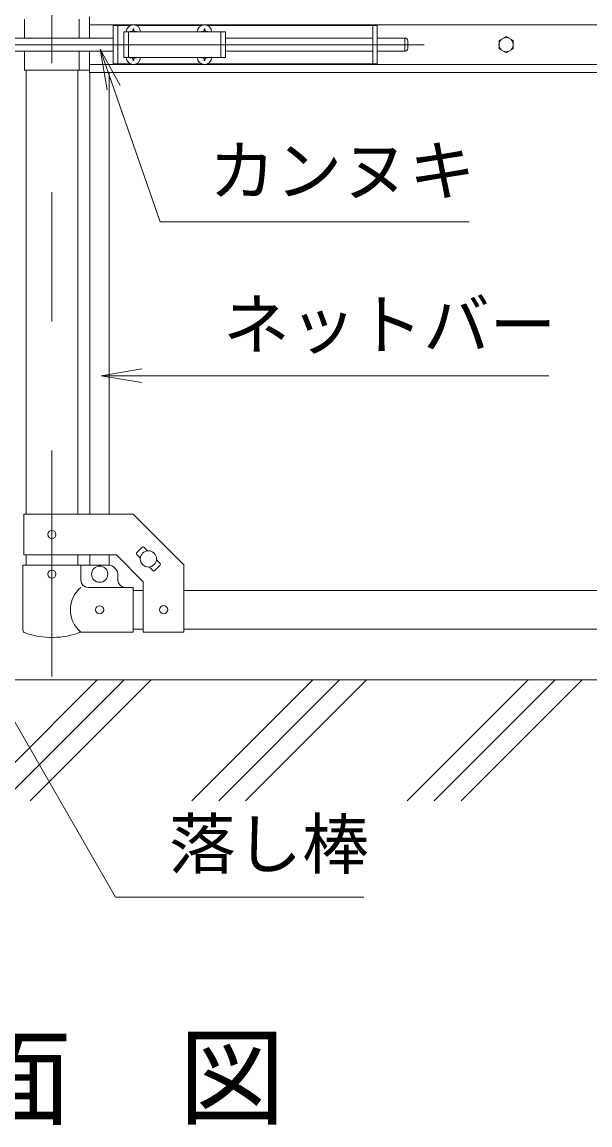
# Model space of a CAD drawing. Units: millimetres, scale not verified. Extents: x -4200 to 4200, y -2970 to 2970.
# Drawn here: x 1243 to 1802, y -476 to 609 of the extents above; entities that cross this region are included whole.
import ezdxf
from ezdxf.enums import TextEntityAlignment as Align

# ---------------------------------------------------------------- set-up
doc = ezdxf.new("R2010")
doc.units = ezdxf.units.MM
doc.header["$LTSCALE"] = 20
doc.linetypes.add('DASHED', pattern=[7.5, 6, -1.5])
doc.linetypes.add('USER1', pattern=[50.8, 31.75, -6.35, 6.35, -6.35])
doc.layers.add('0-0_D-TTL-TXT', color=7, linetype='Continuous')
for name, color, linetype, lineweight in [('0-1_D-BMK', 2, 'USER1', 13), ('0-2_D-STR1', 1, 'Continuous', 18), ('0-3_D-STR3', 3, 'Continuous', 13), ('0-5_0', 3, 'Continuous', 18), ('0-6_D-STR-TXT', 7, 'Continuous', 9), ('0-9_D-BGD', 7, 'Continuous', 9)]:
    doc.layers.add(name, color=color, linetype=linetype, lineweight=lineweight)
doc.styles.add('ＭＳ ゴシック', font='')
doc.styles.get('ＭＳ ゴシック').set_extended_font_data('MS Gothic')

# ---------------------------------------------------------------- blocks, each defined once
blk = doc.blocks.new('_Open')
at = {"layer": '0-5_0', "color": 7, "lineweight": 9}
blk.add_line((-20, 3.33), (0, 0), dxfattribs=at)
blk.add_lwpolyline([(-20, -3.33), (0, 0), (-20, 0)], dxfattribs=at)

msp = doc.modelspace()

# ---------------------------------------------------------------- linework, layer by layer
at = {"layer": '0-1_D-BMK'}
for p, q in [((1272.71, 1203.33), (1272.71, -35.07)), ((1014.84, 586.59), (1639.29, 586.59))]:
    msp.add_line(p, q, dxfattribs=at)
at = {"layer": '0-2_D-STR1'}
for p, q in [((1247.31, 561.59), (1247.31, 124.64)), ((1298.11, 561.59), (1298.11, 124.64)), ((1247.31, 84.64), (1247.31, 74.59)), ((1298.11, 84.64), (1298.11, 74.59)), ((1362.71, 49.59), (1352.71, 49.59)), ((2036.91, 49.59), (1402.71, 49.59)), ((1362.71, 11.59), (1352.71, 11.59)), ((2036.91, 11.59), (1402.71, 11.59))]:
    msp.add_line(p, q, dxfattribs=at)
at = {"layer": '0-3_D-STR3'}
for p, q in [((1245.71, 611.59), (1245.71, 593.09)), ((1299.71, 611.59), (1299.71, 593.09)), ((1309.81, 593.09), (1309.81, 614.09)), ((1309.81, 606.09), (2129.81, 606.09)), ((1332.96, 605.59), (1332.96, 567.59)), ((1332.96, 605.59), (1350.36, 605.59)), ((1337.46, 605.59), (1337.46, 567.59)), ((1343.46, 599.09), (1343.46, 574.09)), ((1343.46, 599.09), (1443.46, 599.09)), ((1351.11, 599.51), (1349.81, 599.49)), ((1349.81, 599.49), (1349.81, 599.09)), ((1352.57, 602.24), (1352.54, 600.95)), ((1352.57, 602.24), (1353.36, 602.24)), ((1353.36, 602.24), (1353.38, 600.95)), ((1355.56, 605.59), (1420.36, 605.59)), ((1421.11, 599.51), (1419.81, 599.49)), ((1419.81, 599.49), (1419.81, 599.09)), ((1422.57, 602.24), (1422.54, 600.95)), ((1422.57, 602.24), (1423.36, 602.24)), ((1423.36, 602.24), (1423.38, 600.95)), ((1424.81, 599.51), (1426.11, 599.49)), ((1425.56, 605.59), (1592.96, 605.59)), ((1426.11, 599.49), (1426.11, 599.09)), ((1443.46, 599.09), (1443.46, 574.09)), ((1588.46, 605.59), (1588.46, 567.59)), ((1592.96, 605.59), (1592.96, 567.59)), ((1152.16, 593.09), (1332.96, 593.09)), ((1443.46, 593.09), (1588.46, 593.09)), ((1592.96, 593.09), (1619.96, 593.09)), ((1619.96, 593.09), (1619.96, 580.09)), ((1622.96, 590.09), (1622.96, 583.09)), ((1152.16, 580.09), (1332.96, 580.09)), ((1245.71, 580.09), (1245.71, 561.59)), ((1299.71, 580.09), (1299.71, 561.59)), ((1309.81, 559.09), (1309.81, 580.09)), ((1443.46, 580.09), (1588.46, 580.09)), ((1592.96, 580.09), (1619.96, 580.09)), ((1309.81, 567.09), (2129.81, 567.09)), ((1332.96, 567.59), (1350.36, 567.59)), ((1343.46, 574.09), (1443.46, 574.09)), ((1349.81, 573.7), (1349.81, 574.09)), ((1351.11, 573.68), (1349.81, 573.7)), ((1352.57, 570.94), (1352.54, 572.24)), ((1352.57, 570.94), (1353.36, 570.94)), ((1353.36, 570.94), (1353.38, 572.24)), ((1354.81, 573.68), (1356.11, 573.7)), ((1355.56, 567.59), (1420.36, 567.59)), ((1356.11, 573.7), (1356.11, 574.09)), ((1419.81, 573.7), (1419.81, 574.09)), ((1421.11, 573.68), (1419.81, 573.7)), ((1422.57, 570.94), (1422.54, 572.24)), ((1422.57, 570.94), (1423.36, 570.94)), ((1423.36, 570.94), (1423.38, 572.24)), ((1424.81, 573.68), (1426.11, 573.7)), ((1425.56, 567.59), (1592.96, 567.59)), ((1426.11, 573.7), (1426.11, 574.09)), ((1245.71, 561.59), (1309.81, 561.59)), ((1309.81, 559.09), (2129.81, 559.09)), ((1310.21, 559.09), (1310.21, 124.64)), ((1329.21, 559.09), (1329.21, 124.64)), ((1245.01, 84.64), (1245.01, 124.64)), ((1356.04, 86.65), (1361.7, 92.31)), ((1363.12, 92.31), (1366.83, 88.6)), ((1245.01, 84.64), (1336.14, 84.64)), ((1310.21, 84.64), (1310.21, 74.59)), ((1329.21, 84.64), (1329.21, 74.59)), ((1336.14, 84.64), (1362.71, 58.08)), ((1356.04, 85.24), (1359.76, 81.52)), ((1375.66, 79.76), (1379.38, 76.05)), ((1244.16, 74.59), (1301.26, 74.59)), ((1244.16, 74.59), (1244.16, 10.9)), ((1301.26, 74.59), (1301.26, 59.59)), ((1301.26, 74.59), (1327.71, 74.59)), ((1368.59, 72.69), (1372.31, 68.98)), ((1373.72, 68.98), (1379.38, 74.63)), ((1402.71, 8.39), (1402.71, 74.64)), ((1337.71, 59.59), (1337.71, 64.59)), ((1362.71, 8.39), (1362.71, 58.08)), ((1352.71, 52.59), (1308.26, 52.59)), ((1352.71, 8.59), (1352.71, 52.59)), ((1352.71, 8.59), (1301.26, 8.59)), ((1362.71, 8.39), (1402.71, 8.39))]:
    msp.add_line(p, q, dxfattribs=at)
at = {"layer": '0-3_D-STR3', "linetype": 'DASHED'}
for p, q in [((1347.96, 599.09), (1347.96, 574.09)), ((1438.96, 599.09), (1438.96, 574.09))]:
    msp.add_line(p, q, dxfattribs=at)
at = {"layer": '0-3_D-STR3'}
for points in [[(1354.81, 599.51), (1356.11, 599.49), (1356.11, 599.09)], [(1245.01, 124.64), (1352.71, 124.64), (1402.71, 74.64)]]:
    msp.add_lwpolyline(points, dxfattribs=at)
msp.add_lwpolyline([(1719.81, 594.69), (1712.8, 590.64), (1712.8, 582.54), (1719.81, 578.49), (1726.83, 582.54), (1726.83, 590.64)], close=True, dxfattribs=at)
for centre, radius in [((1719.81, 586.59), 7.03), ((1272.71, 104.64), 4), ((1367.71, 80.64), 8), ((1272.71, 65.59), 4), ((1319.71, 65.59), 8), ((1319.71, 30.59), 4), ((1382.71, 30.64), 4)]:
    msp.add_circle(centre, radius, dxfattribs=at)
for centre, radius, start, end in [((1352.96, 599.09), 7, 0, 180), ((1351.06, 601), 1.49, 270, 0), ((1354.87, 601), 1.49, 180, 270), ((1422.96, 599.09), 7, 0, 180), ((1421.06, 601), 1.49, 270, 0), ((1424.87, 601), 1.49, 180, 270), ((1619.96, 590.09), 3, 0, 90), ((1619.96, 583.09), 3, 270, 0), ((1352.96, 574.09), 7, 180, 0), ((1351.06, 572.19), 1.49, 0, 90), ((1354.87, 572.19), 1.49, 90, 180), ((1422.96, 574.09), 7, 180, 0), ((1421.06, 572.19), 1.49, 0, 90), ((1424.87, 572.19), 1.49, 90, 180), ((1362.41, 91.6), 1, 45, 135), ((1356.75, 85.95), 1, 135, 225), ((1378.67, 75.34), 1, 315, 45), ((1327.71, 64.59), 10, 0, 90), ((1373.01, 69.68), 1, 225, 315), ((1308.26, 59.59), 7, 180, 270), ((1344.71, 59.59), 7, 180, 270), ((1319.46, 30.59), 28.55, 129.59418, 230.40582), ((1247.46, 10.9), 3.3, 180, 250.77949), ((1272.71, 83.33), 80, 250.77949, 290.9084)]:
    msp.add_arc(centre, radius, start, end, dxfattribs=at)
at = {"layer": '0-6_D-STR-TXT'}
msp.add_line((1761.81, 260.91), (1323.22, 260.91), dxfattribs=at)
for points in [[(1683.33, 412.15), (1379.37, 412.15), (1321.01, 580.18)], [(1579.74, -252.08), (1335.41, -252.08), (1217.1, -47.15)]]:
    msp.add_lwpolyline(points, dxfattribs=at)
at = {"layer": '0-9_D-BGD'}
for p, q in [((2592.31, -38.41), (-107.69, -38.41)), ((1224.76, -157.47), (1343.82, -38.41)), ((1230.18, -125.53), (1317.31, -38.41)), ((1251.28, -157.47), (1370.34, -38.41)), ((1410.38, -157.47), (1529.44, -38.41)), ((1436.89, -157.47), (1555.96, -38.41)), ((1463.41, -157.47), (1582.47, -38.41)), ((1622.51, -157.47), (1741.57, -38.41)), ((1649.03, -157.47), (1768.09, -38.41)), ((1675.54, -157.47), (1794.6, -38.41))]:
    msp.add_line(p, q, dxfattribs=at)

# ---------------------------------------------------------------- block references
at = {"layer": '0-6_D-STR-TXT', "xscale": 2, "yscale": 2}
for p, rotation in [((1320.35, 582.06), 109.15293), ((1321.22, 260.91), 180)]:
    msp.add_blockref('_Open', p, dxfattribs=dict(at, rotation=rotation))

# ---------------------------------------------------------------- texts
at = {"layer": '0-0_D-TTL-TXT', "style": 'ＭＳ ゴシック'}
msp.add_text('正\u3000面\u3000図', height=76.98, dxfattribs=at).set_placement((977.57, -491), align=Align.BOTTOM_LEFT)
at = {"layer": '0-6_D-STR-TXT', "style": 'ＭＳ ゴシック'}
for s, p in [('カンヌキ', (1427.24, 424.22)), ('ネットバー', (1441.25, 272.86)), ('落し棒', (1387.86, -238.36))]:
    msp.add_text(s, height=48.09, dxfattribs=at).set_placement(p, align=Align.BOTTOM_LEFT)

doc.saveas('drawing.dxf')
